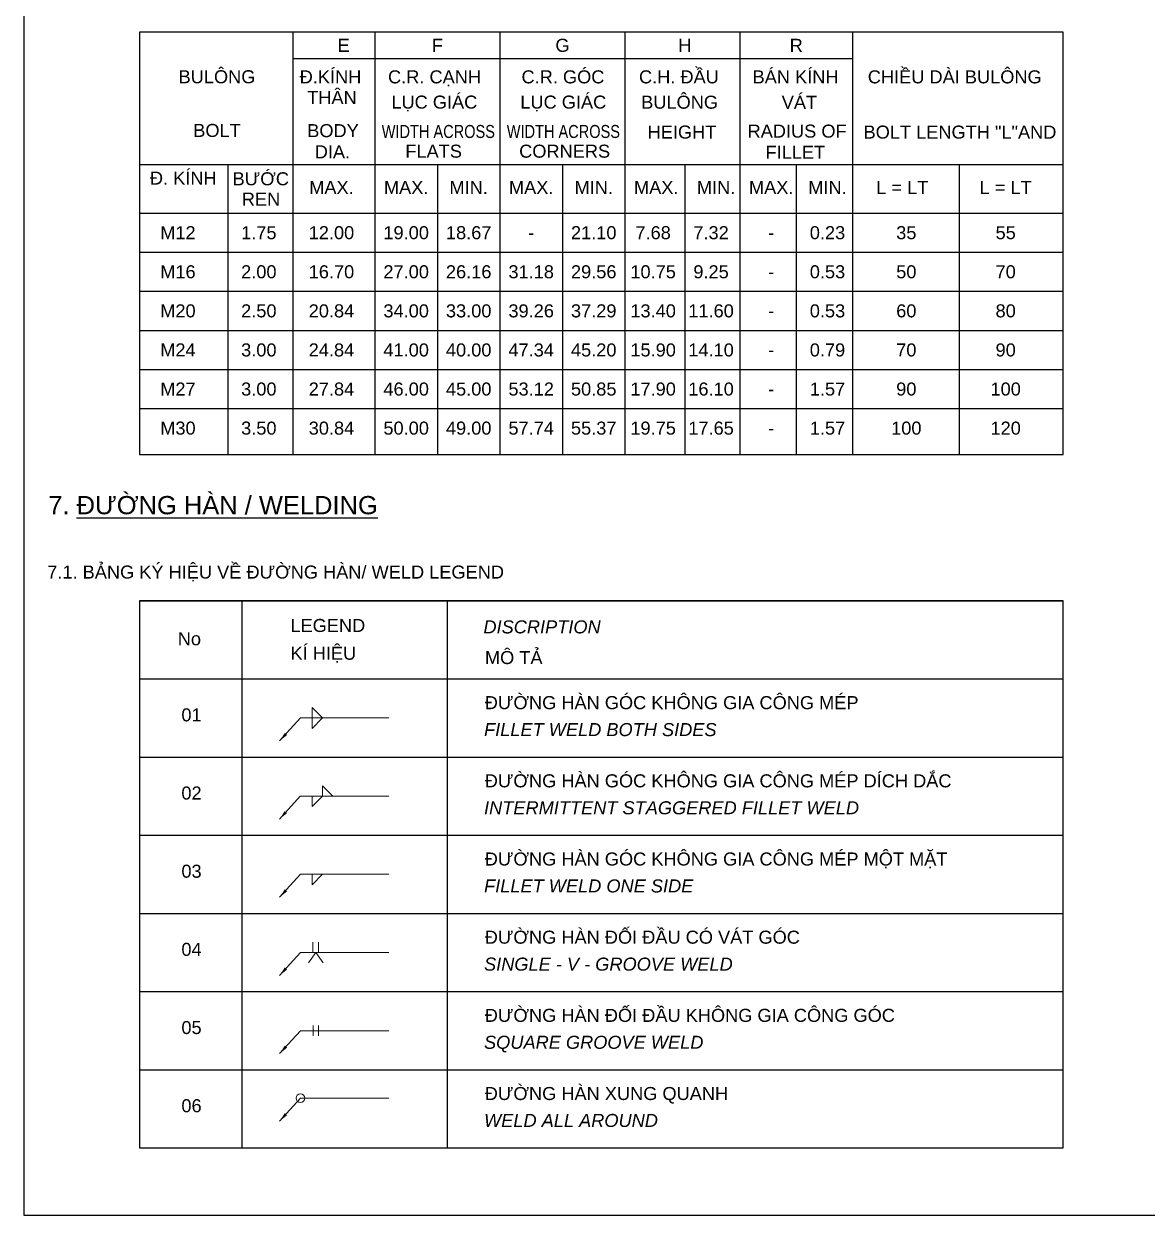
# Model space of a CAD drawing. Header units: millimetres. Extents: x -205508 to -110432, y 549193 to 571297.
# Drawn here: x -134922 to -132766, y 549193 to 551479 of the extents above; entities that cross this region are included whole.
import ezdxf
from ezdxf.enums import TextEntityAlignment as Align

# ---------------------------------------------------------------- set-up
doc = ezdxf.new("R2010")
doc.units = ezdxf.units.MM
doc.header["$LTSCALE"] = 25
doc.header["$MEASUREMENT"] = 0
doc.linetypes.add('DETAIL$0$HIDDEN2', pattern=[0.1875, 0.125, -0.0625])
for name, color, linetype, lineweight in [('DETAIL$0$S-Border', 7, 'Continuous', 25), ('DETAIL$0$S-Dim', 8, 'Continuous', 20), ('DETAIL$0$S-Text-EN', 3, 'Continuous', 25), ('DETAIL$0$S-Text-VN', 7, 'Continuous', 25)]:
    doc.layers.add(name, color=color, linetype=linetype, lineweight=lineweight)
doc.layers.add('DETAIL$0$S-Stif', color=7, linetype='Continuous')
doc.layers.add('DETAIL$0$Standard', color=7, linetype='Continuous')
doc.styles.add('DETAIL$0$ABBO-S', font='arial.ttf')
doc.styles.add('DETAIL$0$S-TEXT-EN', font='ariali.ttf')
doc.styles.add('DETAIL$0$S-TEXT-VN', font='arial.ttf')
doc.dimstyles.new('DETAIL$0$S-1-10', dxfattribs={"dimscale": 10, "dimtxt": 2.5, "dimasz": 1.8, "dimexe": 2, "dimexo": 2, "dimgap": 1, "dimtad": 1, "dimdec": 0, "dimzin": 12, "dimdsep": 46, "dimtxsty": 'DETAIL$0$S-TEXT-VN', "dimblk": 'DETAIL$0$_ArchTick', "dimcen": -1, "dimdle": 1.5, "dimclrd": 8, "dimclre": 8, "dimclrt": 7, "dimadec": 0, "dimazin": 0, "dimtfac": 1, "dimtdec": 0, "dimtix": 1, "dimtofl": 0, "dimtmove": 0, "dimatfit": 2, "dimfxl": 1, "dimtolj": 1, "dimtzin": 0, "dimlwd": -1, "dimlwe": -1, "dimarcsym": 0})

# ---------------------------------------------------------------- blocks, each defined once
blk = doc.blocks.new('DETAIL$0$_ArchTick')
at = {"color": 0, "linetype": 'ByBlock', "const_width": 0.15}
blk.add_lwpolyline([(-0.5, -0.5), (0.5, 0.5)], dxfattribs=at)
blk = doc.blocks.new('*U198')
at = {"layer": 'DETAIL$0$S-Border'}
blk.add_line((-870.2, 0), (902.7, 0), dxfattribs=at)
blk = doc.blocks.new('*U197')
at = {"layer": 'DETAIL$0$S-Border', "color": 0, "linetype": 'ByBlock', "lineweight": -2, "transparency": 16777216}
for p in [(0, 0), (0, -150), (0, -300), (0, -450), (0, -600), (0, -750), (0, -900), (0, -1050)]:
    blk.add_blockref('*U198', p, dxfattribs=at)

msp = doc.modelspace()

# ---------------------------------------------------------------- linework, layer by layer
at = {"layer": 'DETAIL$0$S-Border', "linetype": 'DETAIL$0$HIDDEN2', "ltscale": 0.3}
for p, q in [((-134700.4, 551040.4), (-132927.5, 551040.4)), ((-134700.4, 550965.4), (-132927.5, 550965.4)), ((-134700.4, 550890.4), (-132927.5, 550890.4)), ((-134700.4, 550815.4), (-132927.5, 550815.4)), ((-134700.4, 550740.4), (-132927.5, 550740.4))]:
    msp.add_line(p, q, dxfattribs=at)
at = {"layer": 'DETAIL$0$S-Border'}
for points in [[(-134503.5, 550371.7), (-134503.5, 549321.7)], [(-134109.6, 550371.7), (-134109.6, 549321.7)]]:
    msp.add_lwpolyline(points, dxfattribs=at)
at = {"layer": 'DETAIL$0$S-Dim'}
for p, q in [((-134348.7, 550146.7), (-134368.7, 550166.7)), ((-134368.7, 550166.7), (-134368.7, 550146.7)), ((-134348.7, 550146.7), (-134368.7, 550126.7)), ((-134368.7, 550126.7), (-134368.7, 550146.7)), ((-134329, 549996.7), (-134349, 550016.7)), ((-134349, 550016.7), (-134349, 549996.7)), ((-134349, 549996.7), (-134369, 549976.7)), ((-134369, 549976.7), (-134369, 549996.7)), ((-134348.7, 549846.7), (-134368.7, 549826.7)), ((-134368.7, 549826.7), (-134368.7, 549846.7)), ((-134367.7, 549716.7), (-134367.7, 549696.7)), ((-134356.6, 549716.7), (-134356.6, 549696.7)), ((-134361.6, 549696.7), (-134375.8, 549676.7)), ((-134361.6, 549696.7), (-134347.5, 549676.7)), ((-134366.7, 549556.7), (-134366.7, 549536.7)), ((-134356.6, 549556.7), (-134356.6, 549536.7))]:
    msp.add_line(p, q, dxfattribs=at)
for points in [[(-134221.3, 550146.7), (-134391.3, 550146.7), (-134391.3, 550146.7)], [(-134221.3, 549996.7), (-134391.5, 549996.7), (-134391.5, 549996.7)], [(-134221.3, 549846.7), (-134391.3, 549846.7), (-134391.3, 549846.7)], [(-134221.3, 549696.7), (-134391.3, 549696.7), (-134391.3, 549696.7)], [(-134221.3, 549546.7), (-134391.3, 549546.7), (-134391.3, 549546.7)], [(-134221.3, 549417.1), (-134391.3, 549417.1), (-134391.3, 549417.1)]]:
    msp.add_lwpolyline(points, dxfattribs=at)
msp.add_circle((-134391.3, 549417.1), 8.44, dxfattribs=at)
at = {"layer": 'DETAIL$0$S-Stif'}
for p, q in [((-134405.6, 551462.4), (-134405.6, 550652.5)), ((-134248.3, 551462.4), (-134248.3, 550652.5)), ((-134008.3, 551462.4), (-134008.3, 550652.5)), ((-133768.3, 551462.4), (-133768.3, 550652.5)), ((-133547.6, 551462.4), (-133547.6, 550652.5)), ((-133331.9, 551462.4), (-133331.9, 550652.5)), ((-134405.6, 551412.4), (-133331.9, 551412.4)), ((-134700.4, 551208.6), (-134405.6, 551208.6)), ((-134530.5, 551208.6), (-134530.5, 550652.5)), ((-134405.6, 551208.6), (-132927.5, 551208.6)), ((-134128.3, 551208.6), (-134128.3, 550652.5)), ((-133888.3, 551208.6), (-133888.3, 550652.5)), ((-133653.5, 551208.6), (-133653.5, 550652.5)), ((-133439.6, 551208.6), (-133439.6, 550652.5)), ((-133126.8, 551208.6), (-133126.8, 550652.5)), ((-134700.4, 551115.4), (-132927.5, 551115.4))]:
    msp.add_line(p, q, dxfattribs=at)
msp.add_lwpolyline([(-134700.4, 550652.5), (-132927.5, 550652.5), (-132927.5, 551462.4), (-134700.4, 551462.4)], close=True, dxfattribs=at)
at = {"layer": 'DETAIL$0$Standard'}
msp.add_line((-134700.4, 550371.7), (-132927.5, 550371.7), dxfattribs=at)
msp.add_lwpolyline([(-134922.2, 549192.7), (-128322.2, 549192.7), (-128322.2, 554652), (-134922.2, 554652)], close=True, dxfattribs=at)
at = {"layer": 'DETAIL$0$Standard', "color": 3}
msp.add_lwpolyline([(-134700.4, 549321.7), (-132927.5, 549321.7), (-132927.5, 550371.7), (-134700.4, 550371.7)], close=True, dxfattribs=at)

# ---------------------------------------------------------------- block references
at = {"layer": 'DETAIL$0$S-Border', "color": 7}
msp.add_blockref('*U197', (-133830.2, 550371.7), dxfattribs=at)

# ---------------------------------------------------------------- texts
at = {"layer": 'DETAIL$0$S-Text-EN', "linetype": 'Continuous', "style": 'DETAIL$0$S-TEXT-VN'}
msp.add_text('BOLT', height=25, dxfattribs=at).set_placement((-134551.4, 551274.1), align=Align.MIDDLE_CENTER)
at = {"layer": 'DETAIL$0$S-Text-EN', "linetype": 'Continuous'}
for s, style, p in [('BODY', 'DETAIL$0$S-TEXT-VN', (-134378.2, 551261.2)), ('HEIGHT', 'DETAIL$0$S-TEXT-VN', (-133724.9, 551258.5)), ('RADIUS OF', 'DETAIL$0$S-TEXT-VN', (-133533, 551260.3)), ('BOLT LENGTH "L"AND', 'DETAIL$0$S-TEXT-VN', (-133310.4, 551258.4)), ('DIA.', 'DETAIL$0$S-TEXT-VN', (-134363.8, 551220.6)), (' FLATS', 'DETAIL$0$S-TEXT-VN', (-134199.6, 551221.8)), ('CORNERS', 'DETAIL$0$S-TEXT-VN', (-133971.4, 551221.8)), ('FILLET', 'DETAIL$0$S-TEXT-VN', (-133498.5, 551219.7)), ('7.1. BẢNG KÝ HIỆU VỀ ĐƯỜNG HÀN/ WELD LEGEND', 'DETAIL$0$S-TEXT-VN', (-134877.2, 550414.2)), ('LEGEND', 'DETAIL$0$S-TEXT-VN', (-134410.5, 550311.7)), ('DISCRIPTION', 'DETAIL$0$S-TEXT-EN', (-134040, 550309)), ('No', 'DETAIL$0$S-TEXT-VN', (-134626.7, 550286.2)), ('01', 'DETAIL$0$S-TEXT-VN', (-134619.7, 550140.2)), ('FILLET WELD BOTH SIDES', 'DETAIL$0$S-TEXT-EN', (-134038.8, 550111.9)), ('02', 'DETAIL$0$S-TEXT-VN', (-134619.7, 549990.2)), ('INTERMITTENT STAGGERED FILLET WELD', 'DETAIL$0$S-TEXT-EN', (-134038.8, 549961.9)), ('03', 'DETAIL$0$S-TEXT-VN', (-134619.7, 549840.2)), ('FILLET WELD ONE SIDE', 'DETAIL$0$S-TEXT-EN', (-134038.8, 549811.9)), ('04', 'DETAIL$0$S-TEXT-VN', (-134619.7, 549690.2)), ('SINGLE - V - GROOVE WELD', 'DETAIL$0$S-TEXT-EN', (-134038.8, 549661.9)), ('05', 'DETAIL$0$S-TEXT-VN', (-134619.7, 549540.2)), ('SQUARE GROOVE WELD', 'DETAIL$0$S-TEXT-EN', (-134038.8, 549511.9)), ('06', 'DETAIL$0$S-TEXT-VN', (-134619.7, 549390.2)), ('WELD ALL AROUND', 'DETAIL$0$S-TEXT-EN', (-134038.8, 549361.9))]:
    msp.add_text(s, height=25, dxfattribs=dict(at, style=style)).set_placement(p)
at = {"layer": 'DETAIL$0$S-Text-EN', "linetype": 'Continuous', "style": 'DETAIL$0$S-TEXT-VN', "width": 0.8}
for p in [(-134235.2, 551259.6), (-133995.2, 551259.6)]:
    msp.add_text('WIDTH ACROSS ', height=25, dxfattribs=at).set_placement(p)
at = {"layer": 'DETAIL$0$S-Text-VN', "linetype": 'Continuous', "style": 'DETAIL$0$S-TEXT-VN'}
for s, p in [('E', (-134308.3, 551437.4)), ('F', (-134128.3, 551437.4)), ('G', (-133888.3, 551437.4)), ('H', (-133653.5, 551437.4)), ('R', (-133439.6, 551437.4)), ('BULÔNG', (-134551.4, 551377.1)), ('MAX.', (-134331.7, 551164.7)), ('MAX.', (-134188.3, 551164.7)), ('MIN.', (-134068.3, 551164.7)), ('MAX.', (-133948.3, 551164.7)), ('MIN.', (-133828.3, 551164.7)), ('MAX.', (-133708.3, 551164.7)), ('MIN.', (-133593.5, 551164.7)), ('MAX.', (-133487.6, 551164.7)), ('MIN.', (-133379.6, 551164.7)), ('L = LT', (-133236.1, 551164.7)), ('L = LT', (-133037.6, 551164.7)), ('M12', (-134626.4, 551077.9)), ('1.75', (-134471.1, 551077.9)), ('12.00', (-134331.7, 551077.9)), ('19.00', (-134188.3, 551077.9)), ('18.67', (-134068.3, 551077.9)), ('21.10', (-133828.3, 551077.9)), ('7.68', (-133714.3, 551077.9)), ('7.32', (-133603.1, 551077.9)), ('0.23', (-133379.6, 551077.9)), ('35', (-133228.3, 551077.9)), ('55', (-133037.6, 551077.9)), ('-', (-133948.3, 551077.9)), ('-', (-133487.6, 551077.9)), ('M16', (-134626.4, 551002.9)), ('2.00', (-134471.1, 551002.9)), ('16.70', (-134331.7, 551002.9)), ('27.00', (-134188.3, 551002.9)), ('26.16', (-134068.3, 551002.9)), ('31.18', (-133948.3, 551002.9)), ('29.56', (-133828.3, 551002.9)), ('10.75', (-133714.3, 551002.9)), ('9.25', (-133603.1, 551002.9)), ('0.53', (-133379.6, 551002.9)), ('50', (-133228.3, 551002.9)), ('70', (-133037.6, 551002.9)), ('-', (-133487.6, 551002.9)), ('M20', (-134626.4, 550927.9)), ('2.50', (-134471.1, 550927.9)), ('20.84', (-134331.7, 550927.9)), ('34.00', (-134188.3, 550927.9)), ('33.00', (-134068.3, 550927.9)), ('39.26', (-133948.3, 550927.9)), ('37.29', (-133828.3, 550927.9)), ('13.40', (-133714.3, 550927.9)), ('11.60', (-133603.1, 550927.9)), ('-', (-133487.6, 550927.9)), ('0.53', (-133379.6, 550927.9)), ('60', (-133228.3, 550927.9)), ('80', (-133037.6, 550927.9)), ('M24', (-134626.4, 550852.9)), ('3.00', (-134471.1, 550852.9)), ('24.84', (-134331.7, 550852.9)), ('41.00', (-134188.3, 550852.9)), ('40.00', (-134068.3, 550852.9)), ('47.34', (-133948.3, 550852.9)), ('45.20', (-133828.3, 550852.9)), ('15.90', (-133714.3, 550852.9)), ('14.10', (-133603.1, 550852.9)), ('0.79', (-133379.6, 550852.9)), ('70', (-133228.3, 550852.9)), ('90', (-133037.6, 550852.9)), ('-', (-133487.6, 550852.9)), ('M27', (-134626.4, 550777.9)), ('3.00', (-134471.1, 550777.9)), ('27.84', (-134331.7, 550777.9)), ('46.00', (-134188.3, 550777.9)), ('45.00', (-134068.3, 550777.9)), ('53.12', (-133948.3, 550777.9)), ('50.85', (-133828.3, 550777.9)), ('17.90', (-133714.3, 550777.9)), ('16.10', (-133603.1, 550777.9)), ('1.57', (-133379.6, 550777.9)), ('90', (-133228.3, 550777.9)), ('100', (-133037.6, 550777.9)), ('-', (-133487.6, 550777.9)), ('M30', (-134626.4, 550702.9)), ('3.50', (-134471.1, 550702.9)), ('30.84', (-134331.7, 550702.9)), ('50.00', (-134188.3, 550702.9)), ('49.00', (-134068.3, 550702.9)), ('57.74', (-133948.3, 550702.9)), ('55.37', (-133828.3, 550702.9)), ('19.75', (-133714.3, 550702.9)), ('17.65', (-133603.1, 550702.9)), ('-', (-133487.6, 550702.9)), ('1.57', (-133379.6, 550702.9)), ('100', (-133228.3, 550702.9)), ('120', (-133037.6, 550702.9))]:
    msp.add_text(s, height=25, dxfattribs=at).set_placement(p, align=Align.MIDDLE_CENTER)
for s, p in [('Đ.KÍNH ', (-134392.7, 551364.4)), ('C.R. CẠNH', (-134223.1, 551364.4)), ('C.R. GÓC', (-133966.9, 551364.4)), ('C.H. ĐẦU', (-133741.4, 551364.4)), ('BÁN KÍNH', (-133523.4, 551364.4)), ('CHIỀU DÀI BULÔNG ', (-133302.2, 551364.4)), ('THÂN', (-134378.3, 551324.7)), ('LỤC GIÁC', (-134216.7, 551316)), ('LỤC GIÁC', (-133969.2, 551316)), ('BULÔNG', (-133737.2, 551315.8)), ('VÁT', (-133467.4, 551315.5)), ('KÍ HIỆU', (-134410.4, 550258.4)), ('MÔ TẢ', (-134037.1, 550250.1)), ('ĐƯỜNG HÀN GÓC KHÔNG GIA CÔNG MÉP', (-134037.5, 550163.6)), ('ĐƯỜNG HÀN GÓC KHÔNG GIA CÔNG MÉP DÍCH DẮC', (-134037.5, 550013.6)), ('ĐƯỜNG HÀN GÓC KHÔNG GIA CÔNG MÉP MỘT MẶT', (-134037.5, 549863.6)), ('ĐƯỜNG HÀN ĐỐI ĐẦU CÓ VÁT GÓC', (-134037.5, 549713.6)), ('ĐƯỜNG HÀN ĐỐI ĐẦU KHÔNG GIA CÔNG GÓC', (-134037.5, 549563.6)), ('ĐƯỜNG HÀN XUNG QUANH', (-134037.5, 549413.6))]:
    msp.add_text(s, height=25, dxfattribs=at).set_placement(p)
for s, p in [('Đ. KÍNH', (-134616.1, 551170.1)), ('BƯỚC ', (-134462.5, 551168.8)), ('REN', (-134466.9, 551129.8))]:
    msp.add_text(s, height=25, rotation=0, dxfattribs=at).set_placement(p, align=Align.CENTER)
at = {"layer": 'DETAIL$0$S-Text-VN', "color": 4, "style": 'DETAIL$0$S-TEXT-VN'}
msp.add_text('7. %%UĐƯỜNG HÀN / WELDING', height=35, dxfattribs=at).set_placement((-134875.2, 550537.6))

# ---------------------------------------------------------------- leaders
at = {"layer": 'DETAIL$0$S-Dim'}
for points in [[(-134431.1, 550102.7), (-134391.3, 550146.7)], [(-134431.3, 549952.7), (-134391.5, 549996.7)], [(-134431.1, 549802.7), (-134391.3, 549846.7)], [(-134431.1, 549652.7), (-134391.3, 549696.7)], [(-134431.1, 549502.7), (-134391.3, 549546.7)], [(-134431.1, 549373.2), (-134391.3, 549417.1)]]:
    msp.add_leader(points, dimstyle='DETAIL$0$S-1-10', override={"dimtxsty": 'DETAIL$0$ABBO-S'}, dxfattribs=at)

doc.saveas('drawing.dxf')
